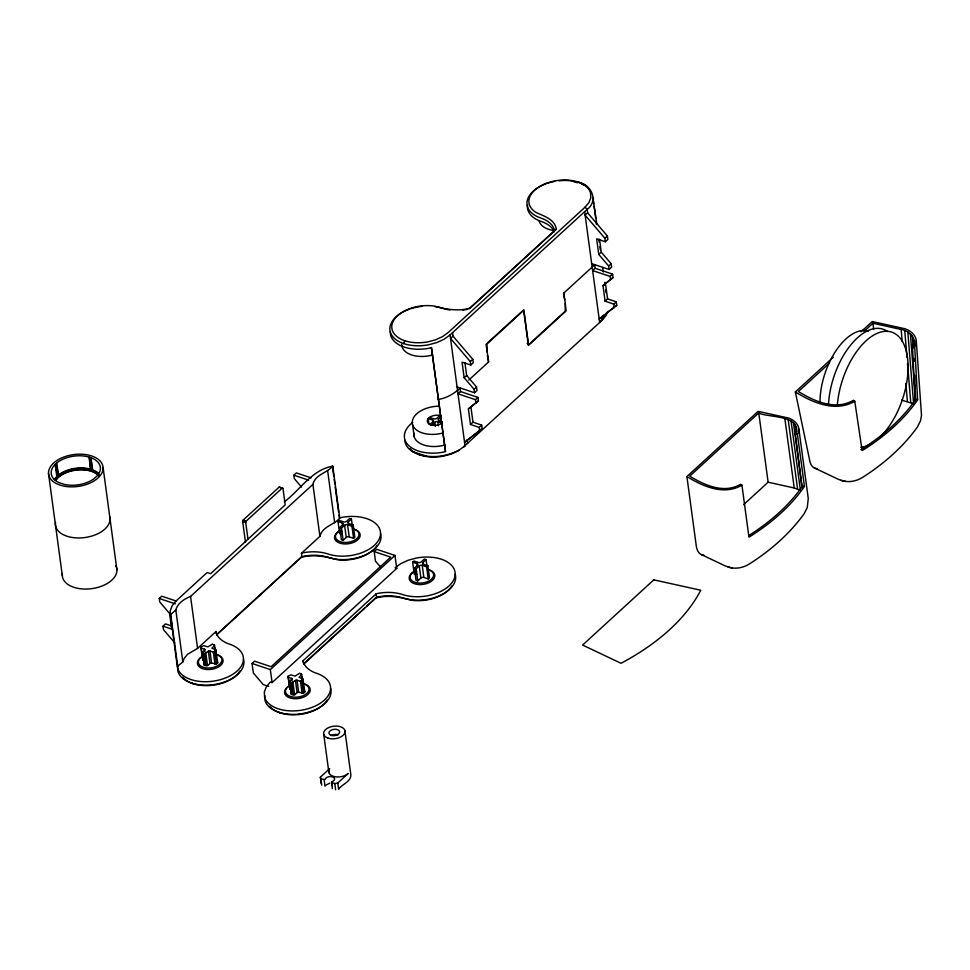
<?xml version="1.0" encoding="UTF-8"?>
<svg xmlns="http://www.w3.org/2000/svg" width="970" height="970" viewBox="0 0 970 970"><rect width="100%" height="100%" fill="white"/><g stroke="black" fill="none" stroke-linecap="round" stroke-linejoin="round"><path stroke-width="1.45" d="M730.252 567.474L725.572 566.08L701.613 554.707A21.449 11.204 -71.5 0 1 696.266 545.843L686.905 476.561L758.103 411.353L785.955 417.5C793.545 418.482 802.36 426.4 797.425 434.342L804.445 486.309L803.863 487.267A226.058 132.235 -7.7 0 1 750.21 536.41L748.949 537.137L741.929 485.17L740.644 484.272C723.972 494.07 704.487 485.182 689.731 476.149L758.758 412.929C766.664 417.779 802.808 414.493 795.388 434.136L801.899 486.928A223.9 130.974 -7.7 0 1 748.755 535.598M864.052 331.4L872.952 323.24L901.154 329.473C908.672 330.43 917.426 338.275 912.503 346.144L915.086 400.355A223.9 130.974 -7.7 0 1 861.942 449.025L860.839 449.668M861.093 331.752L872.236 321.543L902.318 328.187C910.515 329.242 920.045 337.79 914.71 346.375L917.62 399.737L917.038 400.695A226.058 132.235 -7.7 0 1 863.385 449.837L862.124 450.565L854.776 401.265L853.382 400.295C835.376 410.868 814.339 401.277 798.407 391.528L829.556 362.986M245.483 542.315L242.67 521.496L243.167 520.065L279.19 487.073L282.985 488.383L285.204 504.849L210.611 573.707L207.119 572.542L176.213 600.854L172.139 605.741L170.174 610.906L170.381 614.483L177.486 667.978A33.404 19.533 -7.7 0 0 227.804 676.987A33.404 19.533 -7.7 0 0 229.563 644.165A33.404 19.533 -7.7 0 1 216.128 632.586L216.067 631.47L197.589 648.396L187.598 654.265L184.179 658.375L182.833 661.904L177.401 666.451M247.944 538.968L245.713 522.515L246.222 521.084L282.234 488.092M215.097 650.143L214.77 647.717M337.996 521.533L339.245 520.393L343.598 521.86A2.158 1.261 -7.7 0 0 346.581 521.302L349.697 518.441L351.443 519.023L348.327 521.884A2.158 1.261 -7.7 0 0 348.824 523.606L353.177 525.073L354.826 537.186L353.577 538.338L349.212 536.871A2.158 1.261 -7.7 0 0 346.229 537.428L343.113 540.29L341.367 539.696L339.73 527.583L342.846 524.721A2.158 1.261 -7.7 0 0 342.349 523L337.996 521.533L339.633 533.658M343.113 540.29L341.476 528.165L344.592 525.303A2.158 1.261 -7.7 0 1 347.575 524.746L351.94 526.213L353.177 525.073M302.216 679.327L301.888 676.902M412.65 562.139L413.899 561L418.252 562.454A2.158 1.261 -7.7 0 0 421.235 561.897L424.351 559.047L426.097 559.629L422.981 562.491A2.158 1.261 -7.7 0 0 423.478 564.213L427.831 565.668L429.467 577.793L428.231 578.932L423.866 577.477A2.158 1.261 -7.7 0 0 420.883 578.035L417.767 580.884L416.021 580.303L414.384 568.178L417.5 565.328A2.158 1.261 -7.7 0 0 417.003 563.606L412.65 562.139L414.287 574.264M417.767 580.884L416.13 568.759L419.246 565.91A2.158 1.261 -7.7 0 1 422.229 565.352L426.582 566.807L427.831 565.668M403.726 343.598L404.757 340.712M177.752 666.56L170.72 614.604L175.812 609.936C177.692 603.073 184.324 598.939 190.556 596.429L312.91 484.369C315.238 474.415 326.902 473.117 332.746 466.206C312.025 469.565 300.118 490.056 284.356 501.805M216.528 634.926L301.925 556.719L301.452 553.264L319.93 536.337C322.27 526.383 333.922 525.085 339.767 518.162L332.746 466.206M607.693 311.467L606.226 315.347L602.14 320.233L463.611 446.879L465.042 445.8L450.056 334.953L587.153 209.387C599.108 200.511 590.972 184.033 577.974 182.069M332.298 788.695L331.788 781.844A4.85 2.837 -7.7 0 0 332.601 776.861A4.85 2.837 -7.7 0 0 324.998 779.565L320.852 778.91L320.355 777.176L329.703 768.616M585.092 207.143L588.972 202.5L590.815 197.662L590.536 192.897A31.234 18.272 -7.7 0 0 547.08 183.003A31.234 18.272 -7.7 0 0 535.937 212.394C543.6 216.08 555.058 219.244 556.259 229.199L470.026 308.181C458.034 311.6 445.472 309.26 433.723 305.999A31.234 18.272 -7.7 0 0 391.916 325.12A31.234 18.272 -7.7 0 0 427.903 341.852L435.651 339.767L442.526 336.626L448.164 332.564L585.092 207.143L587.153 209.387L587.626 212.854L607.39 236.013L607.85 239.469L605.365 241.76L596.647 238.838L598.757 254.431L608.639 266.01L609.111 269.466L591.688 263.634M600.551 321.458L604.431 316.814M326.126 785.057L329.8 783.117M55.763 463.805L54.065 465.576A24.784 14.502 -7.7 0 0 58.976 482.66L64.202 484.406A24.784 14.502 -7.7 0 0 93.787 478.889L97.533 475.458A24.784 14.502 -7.7 0 0 92.623 458.386L87.397 456.627A24.784 14.502 -7.7 0 0 57.8 462.144L55.763 463.805L58.103 476.161L56.454 477.87A23.923 13.992 -7.7 0 0 55.181 479.665M57.06 473.287L55.193 464.4L56.83 476.525L57.533 476.755L57.06 473.287L58.309 472.147L56.442 463.248L57.351 469.989M56.83 476.525L55.702 477.701A24.784 14.502 -7.7 0 0 54.368 479.556M92.599 469.844L92.101 470.304L90.962 457.719L92.599 469.844L94.26 470.498A24.784 14.502 -7.7 0 1 98.346 473.081M468.934 308.933L556.259 229.199M174.77 642.892L163.481 629.651L163.008 626.183L171.714 629.106L169.617 613.525L159.735 601.946L159.262 598.478L161.76 596.198L176.492 601.133M301.524 487.073L294.334 478.659L293.861 475.191L296.359 472.911L311.103 477.846M452.553 332.674L453.014 336.129L450.529 338.421L470.292 361.58L470.753 365.035L462.047 362.125L464.157 377.706L474.039 389.285L474.5 392.753L457.076 386.909M587.626 212.854L585.128 215.134L604.892 238.293L605.365 241.76M163.008 626.183L165.506 623.904L171.726 625.989M470.292 361.58L472.778 359.288L453.014 336.129M604.892 238.293L607.39 236.013M470.753 365.035L473.251 362.756L472.778 359.288M464.157 377.706L466.643 375.426L464.921 362.671M598.757 254.431L601.255 252.139L599.533 239.384M468.789 380.082L488.71 361.846L486.055 344.314L523.824 309.733L528.444 343.938L529.183 344.229L565.207 311.237L565.267 303.404L563.74 293.122M428.946 423.926L428.219 418.531L429.467 417.391L433.82 418.858A2.158 1.261 -7.7 0 0 436.815 418.3L439.931 415.439M460.507 391.565L458.022 393.844L475.445 399.676L477.931 397.397L460.507 391.565L460.047 388.097C454.045 393.856 446.321 398.258 438.113 399.458M595.119 268.278L592.621 270.557L610.045 276.401L612.543 274.11L595.119 268.278L594.646 264.81L563.485 293.352L564.795 299.936M442.162 423.211L437.809 421.744A2.158 1.261 -7.7 0 0 434.815 422.302L431.698 425.163L429.952 424.569L433.069 421.72A2.158 1.261 -7.7 0 0 432.571 419.998L428.219 418.531M438.913 421.574L438.549 418.882L440.635 416.979M474.039 389.285L476.525 387.006L466.643 375.426M608.639 266.01L611.136 263.719L601.255 252.139M474.5 392.753L476.997 390.474L476.525 387.006M609.111 269.466L611.597 267.187L611.136 263.719M200.899 647.099L203.639 645.68L207.919 646.881L212.6 644.007L214.6 645.462L211.921 648.227L215.837 649.767L216.08 650.627L213.339 652.058L209.059 650.858L204.379 653.731L202.39 652.276L205.058 649.512L201.142 647.972L200.899 647.099L202.791 660.097L201.142 647.972M216.807 634.441L300.833 557.483L303.743 556.234A33.404 19.533 -7.7 0 1 328.49 557.447A33.404 19.533 -7.7 0 0 365.375 554.888A33.404 19.533 -7.7 0 0 380.567 533.645M470.474 424.472L472.972 422.192L481.678 425.115L479.192 427.394L470.474 424.472L468.364 408.891L478.404 400.865L477.931 397.397M605.086 301.185L607.572 298.906L616.289 301.828L613.792 304.107L605.086 301.185L602.976 285.604L613.004 277.578L612.543 274.11M468.364 408.891L478.404 400.865M602.976 285.604L613.004 277.578M202.39 652.276L204.27 665.262L207.507 665.578L210.696 662.971L216.48 663.904L217.716 662.752L215.837 649.767M482.151 428.57L464.569 442.344L482.151 428.57L481.678 425.115M603.995 315.007L599.181 319.057L616.75 305.295L616.289 301.828M268.702 686.408L263.222 684.565L253.34 672.986L252.042 663.468L254.54 661.176L271.091 666.729L390.74 557.144L374.19 551.591L375.475 561.121L380.87 567.438M374.19 551.591L376.687 549.311L394.972 555.446L396.73 568.432L272.097 682.589L270.351 681.995L266.277 686.893L264.313 692.059L264.604 697.163A33.404 19.533 -7.7 0 0 314.923 706.184A33.404 19.533 -7.7 0 0 316.681 673.35A33.404 19.533 -7.7 0 1 303.246 661.77L303.173 660.655L376.105 593.858L377.924 593.373A33.404 19.533 -7.7 0 1 402.683 594.586A33.404 19.533 -7.7 0 0 454.336 578.484A33.404 19.533 -7.7 0 0 416.566 557.992L408.273 560.211L400.913 563.582L396.172 566.989M272.097 682.589L270.339 669.591L394.972 555.446M288.017 676.296L290.757 674.877L295.038 676.078L299.718 673.204L301.706 674.647L299.039 677.412L302.955 678.964L303.198 679.824L300.457 681.243L296.177 680.043L291.497 682.916L289.496 681.473L292.164 678.697L288.26 677.157L288.017 676.296L289.897 689.282L288.26 677.157M303.913 663.638L364.478 608.178M366.684 606.153L375.487 598.09L378.397 596.841A33.404 19.533 -7.7 0 1 403.144 598.053A33.404 19.533 -7.7 0 0 440.016 595.495A33.404 19.533 -7.7 0 0 455.221 574.252M289.496 681.473L291.388 694.459L294.625 694.762L297.814 692.168L303.586 693.089L304.835 691.949L302.955 678.964M331.461 782.463L334.783 783.578L337.778 783.02L348.169 773.49A10.779 6.305 -7.7 0 1 334.42 776.618A10.779 6.305 -7.7 0 1 329.424 769.234M843.427 480.914L838.747 479.507L814.8 468.146A21.449 11.204 -71.5 0 1 809.453 459.271L795.351 391.965L833.242 357.263M743.638 504.642L768.131 482.211L794.236 487.983L800.432 490.347L791.071 421.065M57.715 472.681L58.079 475.373L59.437 474.269A24.784 14.502 -7.7 0 1 89.034 468.752L90.853 469.262L90.355 469.722L89.216 457.137L90.671 467.916M58.103 476.161L60.067 474.56A23.923 13.992 -7.7 0 1 88.634 469.237L93.678 470.923A23.923 13.992 -7.7 0 1 99.085 474.912M606.311 313.237L616.75 305.295M450.056 334.953L444.139 339.221L436.779 342.592L428.485 344.811A33.404 19.533 -7.7 0 1 391.286 334.432A33.404 19.533 -7.7 0 1 409.328 309.224M465.042 445.8L457.986 450.941L451.111 454.081L443.351 456.167A31.234 18.272 -7.7 0 1 410.007 448.589M854.776 401.265C835.34 412.65 812.569 402.599 795.351 391.965M741.929 485.17C723.935 495.706 702.85 486.406 686.905 476.561M459.125 450.08C444.939 457.513 426.788 459.356 412.383 451.499A33.404 19.533 -7.7 0 1 404.854 440.344M412.723 422.447A33.404 19.533 -7.7 0 0 408.503 445.363A33.404 19.533 -7.7 0 0 443.011 452.202L445.485 451.535L431.432 347.612L428.958 348.279A33.404 19.533 -7.7 0 1 390.328 331.667M339.027 515.082L339.427 518.053L341.913 517.386A33.404 19.533 -7.7 0 1 379.682 537.877A33.404 19.533 -7.7 0 1 328.03 553.991A33.404 19.533 -7.7 0 0 303.27 552.767L301.452 553.264M300.833 557.483C312.837 554.064 325.387 556.392 337.136 559.654A31.234 18.272 -7.7 0 0 377.112 545.382M375.487 598.09C387.491 594.659 400.04 596.999 411.789 600.26A31.234 18.272 -7.7 0 0 451.765 585.989M841.123 480.405C848.544 482.914 856.704 481.302 863.13 477.046C883.925 463.684 902.888 447.182 917.377 427.067L920.445 421.016L921.5 415.305L916.298 340.809M727.949 566.977C735.369 569.487 743.529 567.874 749.955 563.606C770.738 550.257 789.701 533.755 804.203 513.639L807.27 507.589L808.265 498.483L798.892 429.201M912.503 346.144L914.71 346.375M917.62 399.737L915.583 399.531L915.316 391.965M795.388 434.136L797.425 434.342M802.408 486.091L804.445 486.309M901.615 400.125L913.607 403.775L907.835 332.031M843.864 480.999L845.585 481.375M730.689 567.571L732.398 567.947M573.088 181.196L579.466 182.639M89.895 466.255L91.629 466.837M573.221 181.378L577.405 182.784M581.6 184.179L585.795 185.585M596.877 224.458L593.119 199.105L593.713 203.554M527.159 343.55L529.183 344.229M431.432 347.612L445.485 451.535M442.32 421.695L439.046 420.604A2.158 1.261 -7.7 0 1 438.549 418.882M412.383 451.499L426.363 456.191M293.861 475.191L308.606 480.138M282.985 488.383L279.19 487.073M339.73 527.583L341.476 528.165M340.155 530.699L341.901 531.281M339.949 531.269L341.695 531.851M340.191 533.003L342.228 533.706M414.384 568.178L416.13 568.759M414.808 571.294L416.542 571.888M414.602 571.876L416.348 572.458M414.833 573.609L416.87 574.313M394.996 567.85L396.73 568.432M243.167 520.065L246.222 521.084M242.67 521.496L245.713 522.515M58.079 475.373L58.782 475.615L58.309 472.147M159.262 598.478L175.34 603.861M252.042 663.468L270.339 669.591M203.106 656.605L204.84 657.187M290.212 685.79L291.958 686.384M203.336 658.339L205.082 658.921M290.454 687.524L292.188 688.106M418.725 454.445L420.216 455.027M278.511 712.21L280.003 712.792M191.393 683.013L192.885 683.595M303.101 685.911L303.343 686.772M304.592 691.089L304.835 691.949M217.474 661.892L217.716 662.752M487.401 355.25L488.456 362.065M796.334 427.055L796.94 431.468M795.218 424.824L796.418 433.663M793.436 422.799L802.214 487.655M788.198 419.683L797.57 488.965M784.875 418.7L794.236 487.983M758.758 412.929L768.131 482.211M610.045 276.401L610.518 279.857M613.792 304.107L614.265 307.575M605.462 283.325L607.572 298.906M598.878 239.299L599.278 242.27M599.884 246.719L600.284 249.69M602.697 267.502L603.291 271.964M604.698 282.355L605.098 285.325M605.704 289.775L606.104 292.746M594.125 206.525L595.725 218.395M596.126 221.366L596.526 224.337M601.679 316.778L602.14 320.233M584.655 211.666L599.654 322.525M475.445 399.676L475.906 403.144M479.192 427.394L479.653 430.862M470.862 406.6L472.972 422.192M467.067 440.053L467.54 443.52M437.809 421.744L438.355 425.794M434.815 422.302L435.36 426.351M432.571 419.998L433.117 424.036M412.565 424.642L414.202 436.767M426.097 559.629L427.006 566.371M426.582 566.807L428.231 578.932M422.981 562.491L423.344 565.183M422.229 565.352L423.866 577.477M419.246 565.91L420.883 578.035M417.003 563.606L417.367 566.298M376.105 593.858L376.578 597.326L303.646 664.123L303.173 660.655M351.443 519.023L352.716 528.456M351.94 526.213L353.577 538.338M348.327 521.884L348.691 524.576M347.575 524.746L349.212 536.871M344.592 525.303L346.229 537.428M342.349 523L342.713 525.692M332.407 466.085L333.813 476.476M334.213 479.447L334.808 483.909M335.208 486.867L338.627 512.111M327.654 470.862L334.686 522.83M312.91 484.369L319.93 536.337M344.871 730.495L350.861 774.836C351.201 781.747 341.84 784.221 338.615 789.253L337.778 783.02M334.783 783.578L335.632 789.81M331.788 781.844L332.298 785.591M323.737 734.435L328.891 772.544M324.174 780.013L325.011 786.258M320.852 778.91L321.688 785.142M320.355 777.176L321.191 783.42M301.464 673.786L302.434 680.031M301.949 680.964L303.586 693.089M300.457 681.243L302.094 693.368M297.026 680.091L298.663 692.216M295.438 680.394L297.075 692.519M292.988 682.637L294.625 694.762M291.691 678.309L292.055 681.001M291.497 682.916L293.134 695.041M289.751 682.334L291.388 694.459M216.067 631.47L216.371 633.774M214.346 644.589L215.328 650.846M214.831 651.779L216.48 663.904M213.339 652.058L214.976 664.183M209.92 650.906L211.557 663.031M208.32 651.197L209.956 663.322M205.87 653.453L207.507 665.578M204.573 649.112L204.937 651.816M204.379 653.731L206.016 665.856M202.633 653.137L204.27 665.262M190.556 596.429L197.589 648.396M175.812 609.936L182.833 661.904M103.099 467.564A27.475 16.078 -7.7 0 1 62.941 485.921A27.475 16.078 -7.7 0 1 61.352 458.07A27.475 16.078 -7.7 0 1 103.099 467.564L116.909 569.754M91.277 469.977L90.125 457.391M48.5 473.469L62.322 575.659M872.952 323.24L873.63 329.157M565.267 303.404L566.14 310.873L528.371 345.466L523.751 311.249L523.012 310.958L486.988 343.95L486.928 351.795M901.154 329.473L902.197 341.464M905.847 383.429L907.411 401.41M904.743 330.54L906.998 357.493M907.496 363.483L910.745 402.404M910.406 333.898L915.631 401.034M912.333 336.081L913.231 348M914.031 358.415L914.261 361.386M913.97 341.04L914.189 343.998M913.534 338.494L913.982 344.435M593.373 197.686L593.458 199.214M554.331 230.727L554.27 229.611A33.404 19.533 -7.7 0 0 540.836 218.032A33.404 19.533 -7.7 0 1 545.128 184.142M264.786 695.526L265.077 700.631A33.404 19.533 -7.7 0 0 303.27 713.423A33.404 19.533 -7.7 0 0 330.588 688.397M177.668 666.329L177.959 671.434A33.404 19.533 -7.7 0 0 216.152 684.238A33.404 19.533 -7.7 0 0 243.47 659.212M914.734 375.341L915.219 388.946M816.995 468.546A21.861 11.422 -71.5 0 1 814.788 468.146M703.82 555.119A21.861 11.422 -71.5 0 1 701.613 554.719M819.977 402.501A53.871 28.142 -71.5 0 1 836.249 350.328A53.871 28.142 -71.5 0 1 868.417 331.122M837.377 404.745A60.334 31.525 -71.5 0 1 873.121 335.438A60.334 31.525 -71.5 0 1 907.92 361.725A60.334 31.525 -71.5 0 1 880.057 436.985M869.896 444.454A60.334 31.525 -71.5 0 1 860.814 447.315M828.477 404.732A60.334 31.525 -71.5 0 1 850.641 345.09A60.334 31.525 -71.5 0 1 887.574 331.534M331.607 735.515A5.383 3.152 -7.7 0 1 338.118 734.811M327.132 700.134A31.234 18.272 -7.7 0 1 299.099 714.514A31.234 18.272 -7.7 0 1 269.793 706.342M428.74 569.754A11.858 6.935 -7.7 0 1 430.825 579.781A11.858 6.935 -7.7 0 1 413.462 581.66A11.858 6.935 -7.7 0 1 414.396 571.306M429.48 570.045A12.925 7.566 -7.7 0 1 431.759 580.981A12.925 7.566 -7.7 0 1 412.82 583.031A12.925 7.566 -7.7 0 1 413.838 571.742M304.095 683.898A11.858 6.935 -7.7 0 1 306.193 693.926A11.858 6.935 -7.7 0 1 288.83 695.805A11.858 6.935 -7.7 0 1 289.763 685.451M302.907 683.692A12.925 7.566 -7.7 0 1 308.023 694.35A12.925 7.566 -7.7 0 1 288.72 697.442A12.925 7.566 -7.7 0 1 289.205 685.887M554.088 230.581A23.704 13.871 -7.7 0 1 539.126 221.136M410.649 308.763A33.404 19.533 -7.7 0 1 416.203 307.272M417.609 306.993A33.404 19.533 -7.7 0 1 421.938 306.362M434.718 306.471A33.404 19.533 -7.7 0 1 441.18 307.829M467.128 309.43A33.404 19.533 -7.7 0 1 462.799 310.06M450.019 309.951A33.404 19.533 -7.7 0 1 442.368 308.205M554.307 231.854A33.404 19.533 -7.7 0 0 541.296 221.499A33.404 19.533 -7.7 0 1 527.571 204.815M546.425 183.657A33.404 19.533 -7.7 0 1 554.707 181.426M559.035 180.796A33.404 19.533 -7.7 0 1 571.815 180.905M432.729 354.935A23.704 13.871 -7.7 0 1 401.713 344.301M444.903 445A23.704 13.871 -7.7 0 1 413.996 433.141M443.266 432.875A23.704 13.871 -7.7 0 1 412.395 423.926A23.704 13.871 -7.7 0 1 438.1 406.212M441.253 423.732A8.621 5.044 -7.7 0 1 429.698 424.387A8.621 5.044 -7.7 0 1 429.31 417.573A8.621 5.044 -7.7 0 1 440.804 415.73M109.646 516.586A27.475 16.078 -7.7 0 1 83.626 537.695A27.475 16.078 -7.7 0 1 55.52 522.442M55.957 480.368A23.171 13.556 -7.7 0 1 76.751 469.698A23.171 13.556 -7.7 0 1 98.491 475.761M55.957 479.604A24.784 14.502 -7.7 0 1 98.6 474.985M115.745 565.692A27.475 16.078 -7.7 0 1 92.32 588.56A27.475 16.078 -7.7 0 1 62.432 573.537M215.789 654.507A12.925 7.566 -7.7 0 1 220.917 665.165A12.925 7.566 -7.7 0 1 201.602 668.257A12.925 7.566 -7.7 0 1 202.087 656.702M354.826 529.45A12.925 7.566 -7.7 0 1 357.105 540.375A12.925 7.566 -7.7 0 1 338.166 542.424A12.925 7.566 -7.7 0 1 339.185 531.136M240.014 670.949A31.234 18.272 -7.7 0 1 211.993 685.329A31.234 18.272 -7.7 0 1 182.687 677.157M354.086 529.147A11.858 6.935 -7.7 0 1 356.172 539.174A11.858 6.935 -7.7 0 1 338.809 541.054A11.858 6.935 -7.7 0 1 339.742 530.699M216.989 654.714A11.858 6.935 -7.7 0 1 219.075 664.741A11.858 6.935 -7.7 0 1 201.712 666.62A11.858 6.935 -7.7 0 1 202.645 656.266M653.792 579.854L582.594 645.062L620.994 663.286A226.058 132.235 -7.7 0 0 700.764 590.233L653.792 579.854M328.078 738.17A10.779 6.305 -7.7 0 0 344.968 732.132A10.779 6.305 -7.7 0 0 329.873 727.088A10.779 6.305 -7.7 0 0 328.078 738.17M331.182 735.321A5.383 3.152 -7.7 0 0 339.633 732.302A5.383 3.152 -7.7 0 0 332.092 729.767A5.383 3.152 -7.7 0 0 331.182 735.321"/></g></svg>
